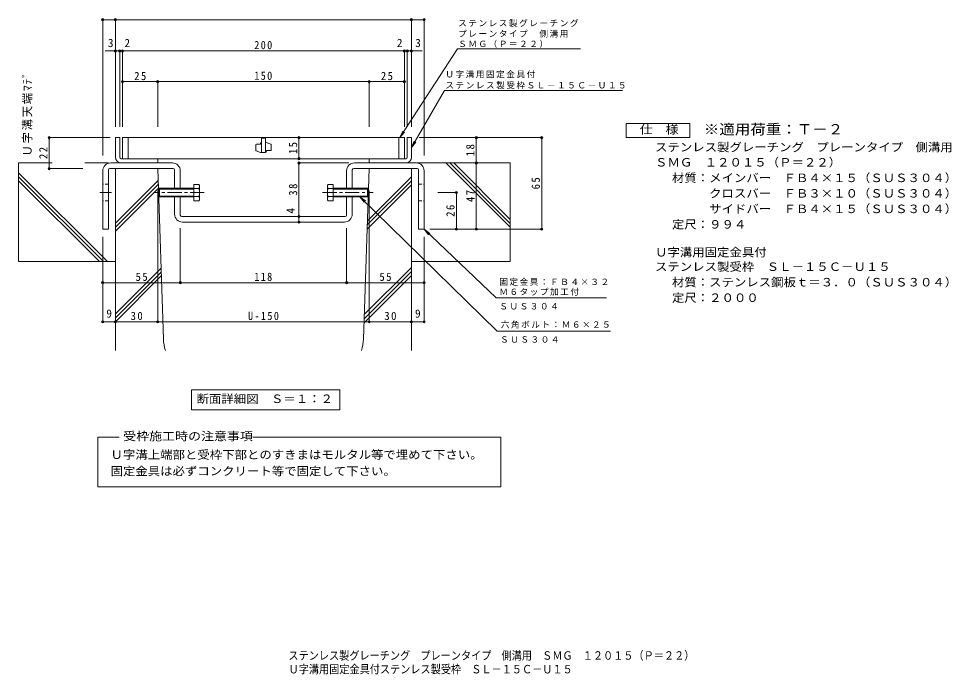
# Model space of a CAD drawing. Units: millimetres at full size. Extents: x -268 to 393, y -387 to 321.
# Drawn here: x -268 to 393, y -387 to 78 of the extents above; entities that cross this region are included whole.
import ezdxf
from ezdxf.enums import TextEntityAlignment as Align

# ---------------------------------------------------------------- set-up
doc = ezdxf.new("R2010")
doc.units = ezdxf.units.MM
doc.header["$LTSCALE"] = 2
doc.header["$PDMODE"] = 32
doc.header["$PDSIZE"] = 1.6
doc.linetypes.add('CHAIN1', pattern=[8, 5, -1, 1, -1])
doc.linetypes.add('DASHED1', pattern=[1.8, 1.2, -0.6])
for name, color, linetype, lineweight in [('D-1', 2, 'Continuous', 9), ('D-2', 3, 'Continuous', 9), ('D-4', 7, 'Continuous', 9), ('D-5', 7, 'Continuous', 9), ('D-6', 6, 'Continuous', 9), ('D-8', 3, 'Continuous', 9), ('D-A', 2, 'Continuous', 9)]:
    doc.layers.add(name, color=color, linetype=linetype, lineweight=lineweight)
doc.layers.add('F-0_F-0ﾚｲﾔ', color=2, linetype='Continuous')
doc.styles.add('ＭＳ ゴシック', font='')
doc.styles.get('ＭＳ ゴシック').set_extended_font_data('MS Gothic')

msp = doc.modelspace()

# ---------------------------------------------------------------- linework, layer by layer
at = {"layer": 'D-1'}
for p, q in [((-196.66, -6.488), (-199.66, -6.488)), ((-199.66, -20.488), (-199.66, -6.488)), ((-196.66, -20.488), (-196.66, -6.488)), ((7.34, -6.488), (10.34, -6.488)), ((7.34, -20.488), (7.34, -6.488)), ((10.34, -20.488), (10.34, -6.488)), ((-195.66, -21.488), (-169.66, -21.488)), ((-195.66, -24.488), (-169.66, -24.488)), ((-169.66, -24.488), (-169.66, -21.488)), ((6.34, -21.488), (-19.66, -21.488)), ((-19.66, -24.488), (-19.66, -21.488)), ((6.34, -24.488), (-19.66, -24.488))]:
    msp.add_line(p, q, dxfattribs=at)
for centre, radius, start, end in [((-195.66, -20.488), 4, 180, 270), ((-195.66, -20.488), 1, 180, 270), ((6.34, -20.488), 1, 270, 0), ((6.34, -20.488), 4, 270, 0)]:
    msp.add_arc(centre, radius, start, end, dxfattribs=at)
at = {"layer": 'D-2'}
for p, q in [((-194.66, -21.488), (-194.66, -6.488)), ((5.34, -6.488), (-194.66, -6.488)), ((-190.66, -21.488), (-190.66, -6.488)), ((1.34, -21.488), (1.34, -6.488)), ((5.34, -6.488), (5.34, -21.488)), ((-100.16, -15.386), (-100.16, -11.738)), ((-99.66, -11.238), (-97.16, -11.238)), ((-96.66, -10.738), (-96.66, -10.488)), ((-96.16, -6.988), (-96.16, -16.988)), ((-93.16, -6.988), (-96.16, -6.988)), ((-93.16, -6.988), (-93.16, -16.988)), ((-92.66, -9.988), (-93.16, -9.988)), ((-89.492, -11.12), (-92.66, -9.988)), ((-89.16, -11.591), (-89.16, -15.238)), ((-99.828, -15.857), (-96.66, -16.988)), ((-93.16, -16.988), (-96.66, -16.988)), ((-92.66, -16.488), (-92.66, -16.238)), ((-92.16, -15.738), (-89.66, -15.738)), ((5.34, -21.488), (-194.66, -21.488))]:
    msp.add_line(p, q, dxfattribs=at)
for centre, start, end in [((-99.66, -11.738), 90, 180), ((-97.16, -10.738), 270, 0), ((-96.16, -10.488), 90, 180), ((-89.66, -11.591), 0, 70.34616), ((-99.66, -15.386), 180, 250.34616), ((-93.16, -16.488), 270, 0), ((-92.16, -16.238), 90, 180), ((-89.66, -15.238), 270, 0)]:
    msp.add_arc(centre, 0.5, start, end, dxfattribs=at)
at = {"layer": 'D-4'}
for p, q in [((-208.66, 77.684), (-208.66, -19.142)), ((-199.66, 77.084), (-208.66, 77.084)), ((-199.66, 1.103), (-199.66, 77.684)), ((10.34, 77.084), (-199.66, 77.084)), ((10.34, 1.103), (10.34, 77.684)), ((10.34, 77.084), (19.34, 77.084)), ((19.34, 77.684), (19.34, -19.142)), ((-195.66, 54.945), (-206.856, 54.945)), ((-196.66, 1.103), (-196.66, 55.545)), ((-194.66, 54.945), (-195.66, 54.945)), ((-194.66, 1.103), (-194.66, 55.545)), ((-194.66, 54.945), (5.34, 54.945)), ((5.34, 1.103), (5.34, 55.545)), ((7.34, 1.103), (7.34, 55.545)), ((-169.66, 33.195), (-194.66, 33.195)), ((-169.66, 1.103), (-169.66, 33.795)), ((-19.66, 33.195), (-169.66, 33.195)), ((-19.66, 1.103), (-19.66, 33.795)), ((-19.66, 33.195), (5.34, 33.195)), ((-247.306, -6.488), (-203.495, -6.488)), ((-246.706, -6.488), (-246.706, -28.488)), ((-69.45, -21.488), (-69.45, -6.488)), ((103.32, -6.488), (15.748, -6.488)), ((56.27, -24.488), (56.27, -6.488)), ((102.72, -6.488), (102.72, -71.488)), ((-70.05, -24.488), (-34.06, -24.488)), ((-69.45, -62.488), (-69.45, -24.488)), ((75.093, -24.488), (27.66, -24.488)), ((56.27, -24.488), (56.27, -71.488)), ((-247.306, -28.488), (-222.888, -28.488)), ((-169.66, -137.832), (-169.66, -44.101)), ((-19.66, -137.832), (-19.66, -44.101)), ((42.787, -45.488), (29.12, -45.488)), ((42.187, -71.488), (42.187, -45.488)), ((-69.45, -66.488), (-69.45, -62.488)), ((-153.66, -110.089), (-153.66, -70.809)), ((-35.66, -110.089), (-35.66, -70.809)), ((103.32, -71.488), (23.34, -71.488)), ((-208.66, -137.832), (-208.66, -76.862)), ((19.34, -137.832), (19.34, -76.862)), ((-208.66, -109.489), (-153.66, -109.489)), ((-153.66, -109.489), (-35.66, -109.489)), ((-35.66, -109.489), (19.34, -109.489)), ((-208.66, -137.232), (-199.66, -137.232)), ((-199.66, -137.232), (-169.66, -137.232)), ((-169.66, -137.232), (-19.66, -137.232)), ((-19.66, -137.232), (10.34, -137.232)), ((10.34, -137.232), (19.34, -137.232))]:
    msp.add_line(p, q, dxfattribs=at)
msp.add_lwpolyline([(5.34, 54.945), (6.34, 54.945), (17.872, 54.945)], dxfattribs=at)
for p in [(-208.66, 77.084), (-199.66, 77.084), (10.34, 77.084), (19.34, 77.084), (-199.66, 54.945), (-196.66, 54.945), (-194.66, 54.945), (5.34, 54.945), (7.34, 54.945), (10.34, 54.945), (-194.66, 33.195), (-169.66, 33.195), (-19.66, 33.195), (5.34, 33.195), (-246.706, -6.488), (-69.45, -6.488), (56.27, -6.488), (102.72, -6.488), (-69.45, -21.488), (-69.45, -24.488), (56.27, -24.488), (-246.706, -28.488), (42.187, -45.488), (-69.45, -62.488), (-69.45, -66.488), (42.187, -71.488), (56.27, -71.488), (102.72, -71.488), (-208.66, -109.489), (-153.66, -109.489), (-35.66, -109.489), (19.34, -109.489), (-208.66, -137.232), (-199.66, -137.232), (-169.66, -137.232), (-19.66, -137.232), (10.34, -137.232), (19.34, -137.232)]:
    msp.add_point(p, dxfattribs=at)
at = {"layer": 'D-5'}
for p, q in [((2.091, -6.488), (42.974, 56.43)), ((42.974, 56.43), (130.197, 56.43)), ((10.34, -13.619), (33.734, 26.901)), ((33.734, 26.901), (160.058, 26.901)), ((2.091, -6.488), (4.245, -1.976)), ((2.091, -6.488), (5.339, -2.687)), ((10.34, -13.619), (12.253, -8.999)), ((10.34, -13.619), (13.384, -9.652)), ((-26.255, -48.488), (71.094, -143.922)), ((-26.255, -48.488), (-22.258, -51.493)), ((-26.255, -48.488), (-23.172, -52.425)), ((19.34, -71.488), (22.423, -75.425)), ((19.34, -71.488), (23.337, -74.493)), ((19.34, -71.488), (70.507, -120.31)), ((148.622, -120.31), (70.507, -120.31)), ((151.523, -143.922), (71.094, -143.922)), ((-145.729, -185.583), (-40.529, -185.583)), ((-145.729, -185.583), (-145.729, -199.583)), ((-40.529, -185.583), (-40.529, -199.583)), ((-145.729, -199.583), (-40.529, -199.583)), ((-212.148, -219.134), (-196.932, -219.134)), ((-212.148, -254.301), (-212.148, -219.134))]:
    msp.add_line(p, q, dxfattribs=at)
msp.add_lwpolyline([(162.742, -6.488), (162.742, 3.512), (207.742, 3.512), (207.742, -6.488)], close=True, dxfattribs=at)
msp.add_lwpolyline([(-102.218, -219.134), (73.65, -219.134), (73.65, -254.301), (-212.148, -254.301)], dxfattribs=at)
at = {"layer": 'D-6'}
for p, q in [((-268.34, -24.488), (-268.34, -94.488)), ((-244.536, -24.488), (-268.34, -24.488)), ((-204.66, -24.488), (-221.411, -24.488)), ((14.09, -24.488), (80.34, -24.488)), ((80.34, -70.171), (34.657, -24.488)), ((80.34, -67.343), (37.486, -24.488)), ((80.34, -64.514), (40.314, -24.488)), ((80.34, -24.488), (80.34, -94.488)), ((-205.298, -94.488), (-268.34, -31.446)), ((-169.66, -28.488), (-199.66, -28.488)), ((-199.66, -28.488), (-199.66, -157.532)), ((-165.627, -149.488), (-169.66, -28.488)), ((-23.693, -149.488), (-19.66, -28.488)), ((10.34, -28.488), (-19.66, -28.488)), ((10.34, -28.488), (10.34, -157.532)), ((-208.126, -94.488), (-268.34, -34.274)), ((-210.954, -94.488), (-268.34, -37.103)), ((-199.66, -67.226), (-169.378, -36.944)), ((-199.66, -70.054), (-169.287, -39.681)), ((-20.993, -68.493), (10.34, -37.16)), ((-20.896, -65.567), (10.34, -34.331)), ((-199.66, -72.883), (-169.196, -42.418)), ((-21.091, -71.419), (10.34, -39.988)), ((-199.66, -94.488), (-268.34, -94.488)), ((-199.66, -131.519), (-167.304, -99.163)), ((-23.113, -132.077), (10.34, -98.624)), ((10.34, -94.488), (80.34, -94.488)), ((-199.66, -134.348), (-167.213, -101.901)), ((-199.66, -137.176), (-167.122, -104.638)), ((-23.308, -137.929), (10.34, -104.281)), ((-23.21, -135.003), (10.34, -101.453))]:
    msp.add_line(p, q, dxfattribs=at)
for centre, start, end in [((-135.643, -148.488), 181.90909, 197.54433), ((-53.677, -148.488), 342.45567, 358.09091)]:
    msp.add_arc(centre, 30, start, end, dxfattribs=at)
at = {"layer": 'D-8'}
for p, q in [((-159.26, -24.488), (-203.06, -24.488)), ((-30.06, -24.488), (13.74, -24.488)), ((-204.66, -29.488), (-204.66, -71.488)), ((-158.66, -28.488), (-203.66, -28.488)), ((-157.66, -42.488), (-157.66, -29.488)), ((-153.66, -42.488), (-153.66, -30.088)), ((-35.66, -42.488), (-35.66, -30.088)), ((-31.66, -42.488), (-31.66, -29.488)), ((-30.66, -28.488), (14.34, -28.488)), ((15.34, -29.488), (15.34, -71.488)), ((-157.66, -60.888), (-157.66, -48.488)), ((-153.66, -61.488), (-153.66, -48.488)), ((-35.66, -61.488), (-35.66, -48.488)), ((-31.66, -60.888), (-31.66, -48.488)), ((-36.66, -62.488), (-152.66, -62.488)), ((-37.26, -66.488), (-152.06, -66.488))]:
    msp.add_line(p, q, dxfattribs=at)
at = {"layer": 'D-8', "linetype": 'DASHED1'}
for p, q in [((-204.66, -39.488), (-208.66, -39.488)), ((15.34, -39.488), (19.34, -39.488)), ((-204.66, -51.488), (-208.66, -51.488)), ((15.34, -51.488), (19.34, -51.488))]:
    msp.add_line(p, q, dxfattribs=at)
at = {"layer": 'D-8', "linetype": 'CHAIN1'}
msp.add_line((-210.803, -45.488), (-202.546, -45.488), dxfattribs=at)
at = {"layer": 'D-8'}
for points in [[(-208.66, -30.088), (-208.66, -71.488), (-204.66, -71.488)], [(19.34, -30.088), (19.34, -71.488), (15.34, -71.488)]]:
    msp.add_lwpolyline(points, dxfattribs=at)
for centre, radius, start, end in [((-203.06, -30.088), 5.6, 90, 180), ((-159.26, -30.088), 5.6, 0, 90), ((-30.06, -30.088), 5.6, 90, 180), ((13.74, -30.088), 5.6, 0, 90), ((-203.66, -29.488), 1, 90, 180), ((-158.66, -29.488), 1, 0, 90), ((-30.66, -29.488), 1, 90, 180), ((14.34, -29.488), 1, 0, 90), ((-152.06, -60.888), 5.6, 180, 270), ((-152.66, -61.488), 1, 180, 270), ((-37.26, -60.888), 5.6, 270, 0), ((-36.66, -61.488), 1, 270, 0)]:
    msp.add_arc(centre, radius, start, end, dxfattribs=at)
at = {"layer": 'D-A', "linetype": 'CHAIN1'}
for p, q in [((-136.65, -45.488), (-172.544, -45.488)), ((-52.67, -45.488), (-16.776, -45.488))]:
    msp.add_line(p, q, dxfattribs=at)
at = {"layer": 'D-A'}
for p, q in [((-169.011, -43.03), (-168.47, -42.488)), ((-144.011, -43.03), (-169.011, -43.03)), ((-169.011, -47.947), (-169.011, -43.03)), ((-144.011, -42.488), (-168.47, -42.488)), ((-168.47, -42.488), (-168.47, -48.488)), ((-140.458, -39.715), (-144.011, -39.715)), ((-144.011, -39.715), (-144.011, -51.262)), ((-140.458, -42.602), (-144.011, -42.602)), ((-140.458, -39.715), (-140.011, -40.488)), ((-140.011, -50.488), (-140.011, -40.488)), ((-48.862, -39.715), (-49.309, -40.488)), ((-49.309, -50.488), (-49.309, -40.488)), ((-48.862, -39.715), (-45.309, -39.715)), ((-48.862, -42.602), (-45.309, -42.602)), ((-45.309, -39.715), (-45.309, -51.262)), ((-45.309, -42.488), (-20.85, -42.488)), ((-45.309, -43.03), (-20.309, -43.03)), ((-20.309, -43.03), (-20.85, -42.488)), ((-20.85, -42.488), (-20.85, -48.488)), ((-20.309, -47.947), (-20.309, -43.03)), ((-144.011, -47.947), (-169.011, -47.947)), ((-169.011, -47.947), (-168.47, -48.488)), ((-144.011, -48.488), (-168.47, -48.488)), ((-140.458, -48.375), (-144.011, -48.375)), ((-140.458, -51.262), (-144.011, -51.262)), ((-140.011, -50.488), (-140.458, -51.262)), ((-49.309, -50.488), (-48.862, -51.262)), ((-48.862, -48.375), (-45.309, -48.375)), ((-48.862, -51.262), (-45.309, -51.262)), ((-45.309, -47.947), (-20.309, -47.947)), ((-45.309, -48.488), (-20.85, -48.488)), ((-20.309, -47.947), (-20.85, -48.488))]:
    msp.add_line(p, q, dxfattribs=at)
for centre, radius, start, end in [((-143.409, -41.419), 3.408, 4.38425, 29.99998), ((-142.858, -41.068), 2.848, 327.42444, 358.1913), ((-149.565, -45.488), 9.553, 342.41203, 17.58795), ((-45.911, -41.419), 3.408, 150.00002, 175.61575), ((-46.462, -41.068), 2.848, 181.8087, 212.57556), ((-39.755, -45.488), 9.553, 162.41205, 197.58797), ((-142.858, -49.908), 2.848, 1.80869, 32.57555), ((-143.409, -49.558), 3.408, 330, 355.61574), ((-45.911, -49.558), 3.408, 184.38426, 210), ((-46.462, -49.908), 2.848, 147.42445, 178.19131)]:
    msp.add_arc(centre, radius, start, end, dxfattribs=at)

# ---------------------------------------------------------------- texts
at = {"layer": 'D-4', "color": 2, "style": 'ＭＳ ゴシック'}
for s, p in [('3', (-205.031, 55.945)), ('2', (-193.292, 55.945)), ('2', (-0.028, 55.945)), ('3', (13, 55.945)), ('9', (-206.16, -136.032)), ('9', (12.84, -136.032))]:
    msp.add_text(s, height=5.865, dxfattribs=at).set_placement(p, align=Align.BOTTOM_LEFT)
msp.add_text('4', height=5.865, rotation=90, dxfattribs=at).set_placement((-70.65, -60.437), align=Align.BOTTOM_LEFT)
at = {"layer": 'D-4', "color": 2, "char_height": 5.865, "attachment_point": 7, "style": 'ＭＳ ゴシック'}
for s, insert in [('\\T1.27;\\W0.9;200', (-101.16, 56.145)), ('\\T1.27;\\W0.95;25', (-186.41, 34.195)), ('\\T1.27;\\W0.9;150', (-101.16, 34.395)), ('\\T1.27;\\W0.95;25', (-11.41, 34.195)), ('\\T1.27;\\W0.95;55', (-185.41, -108.289)), ('\\T1.27;\\W0.9;118', (-101.16, -108.289)), ('\\T1.27;\\W0.95;55', (-12.41, -108.289)), ('\\T1.27;\\W0.95;30', (-188.91, -136.032)), ('\\T1.28;\\W0.9;U-150', (-105.66, -136.032)), ('\\T1.27;\\W0.95;30', (-8.91, -136.032))]:
    msp.add_mtext(s, dxfattribs=dict(at, insert=insert))
at = {"layer": 'D-4', "color": 2, "char_height": 5.865, "attachment_point": 7, "rotation": 90, "style": 'ＭＳ ゴシック'}
for s, insert in [('\\T1.16;Ｕ字溝天端ﾏﾃﾞ', (-258.527, -19.875)), ('\\T1.27;\\W0.95;15', (-70.65, -18.238)), ('\\T1.27;\\W0.95;18', (55.07, -19.738)), ('\\T1.27;\\W0.95;22', (-247.906, -21.738)), ('\\T1.27;\\W0.95;38', (-70.65, -47.738)), ('\\T1.27;\\W0.95;65', (101.52, -43.238)), ('\\T1.27;\\W0.95;47', (55.07, -52.238)), ('\\T1.27;\\W0.95;26', (40.987, -62.738))]:
    msp.add_mtext(s, dxfattribs=dict(at, insert=insert))
at = {"layer": 'D-5', "color": 2, "style": 'ＭＳ ゴシック'}
for s, width, p in [('仕\u3000様', 1.15, (172.242, -5.488)), ('ステンレス製グレーチング\u3000プレーンタイプ\u3000側溝用', 1.1, (183.16, -18.073)), ('ＳＭＧ\u3000１２０１５（Ｐ＝２２）', 1.1, (183.16, -28.798)), ('材質：メインバー\u3000ＦＢ４×１５（ＳＵＳ３０４）', 1.1, (195.102, -39.839)), ('\u3000\u3000\u3000クロスバー\u3000ＦＢ３×１０（ＳＵＳ３０４）', 1.1, (195.102, -50.839)), ('\u3000\u3000\u3000サイドバー\u3000ＦＢ４×１５（ＳＵＳ３０４）', 1.1, (195.102, -61.839)), ('定尺：９９４', 1.1, (195.102, -72.839)), ('Ｕ字溝用固定金具付', 1.1, (183.16, -92.613)), ('ステンレス製受枠\u3000ＳＬ－１５Ｃ－Ｕ１５', 1.1, (183.16, -102.874)), ('材質：ステンレス鋼板ｔ＝３．０（ＳＵＳ３０４）', 1.1, (195.102, -113.874)), ('定尺：２０００', 1.1, (195.102, -124.874)), ('断面詳細図\u3000Ｓ＝１：２', 1.1, (-142.129, -196.583)), ('受枠施工時の注意事項', 1.15, (-194.154, -223.104)), ('Ｕ字溝上端部と受枠下部とのすきまはモルタル等で埋めて下さい。', 1.1, (-203.154, -236.244)), ('固定金具は必ずコンクリート等で固定して下さい。', 1.1, (-203.154, -247.904))]:
    msp.add_text(s, height=5.865, dxfattribs=dict(at, width=width)).set_placement(p, align=Align.BOTTOM_LEFT)
at = {"layer": 'D-5', "color": 3, "style": 'ＭＳ ゴシック', "width": 1.1}
msp.add_text('※適用荷重：Ｔ－２', height=7.331, dxfattribs=at).set_placement((217.742, -6.488), align=Align.BOTTOM_LEFT)
at = {"layer": 'D-5', "char_height": 4.399, "attachment_point": 7, "style": 'ＭＳ ゴシック'}
for s, insert in [('\\T1.17;ステンレス製グレーチング', (43.456, 71.956)), ('\\T1.17;プレーンタイプ\u3000側溝用', (43.456, 64.462)), ('\\T1.17;ＳＭＧ（Ｐ＝２２）', (43.456, 57.134)), ('\\T1.17;Ｕ字溝用固定金具付', (34.358, 35.644)), ('\\T1.17;ステンレス製受枠ＳＬ－１５Ｃ－Ｕ１５', (34.358, 27.853)), ('\\T1.17;固定金具：ＦＢ４×３２', (72.622, -111.643)), ('\\T1.17;Ｍ６タップ加工付', (72.622, -118.643)), ('\\T1.17;ＳＵＳ３０４', (72.622, -128.531)), ('\\T1.17;六角ボルト：Ｍ６×２５', (73.701, -141.922)), ('\\T1.17;ＳＵＳ３０４', (73.18, -152.054))]:
    msp.add_mtext(s, dxfattribs=dict(at, insert=insert))
at = {"layer": 'F-0_F-0ﾚｲﾔ', "style": 'ＭＳ ゴシック', "width": 0.9}
for s, p in [('ステンレス製グレーチング\u3000プレーンタイプ\u3000側溝用\u3000ＳＭＧ\u3000１２０１５（Ｐ＝２２）', (-76.947, -378.728)), ('Ｕ字溝用固定金具付ステンレス製受枠\u3000ＳＬ－１５Ｃ－Ｕ１５', (-76.842, -388.42))]:
    msp.add_text(s, height=5.865, dxfattribs=at).set_placement(p, align=Align.BOTTOM_LEFT)

doc.saveas('drawing.dxf')
